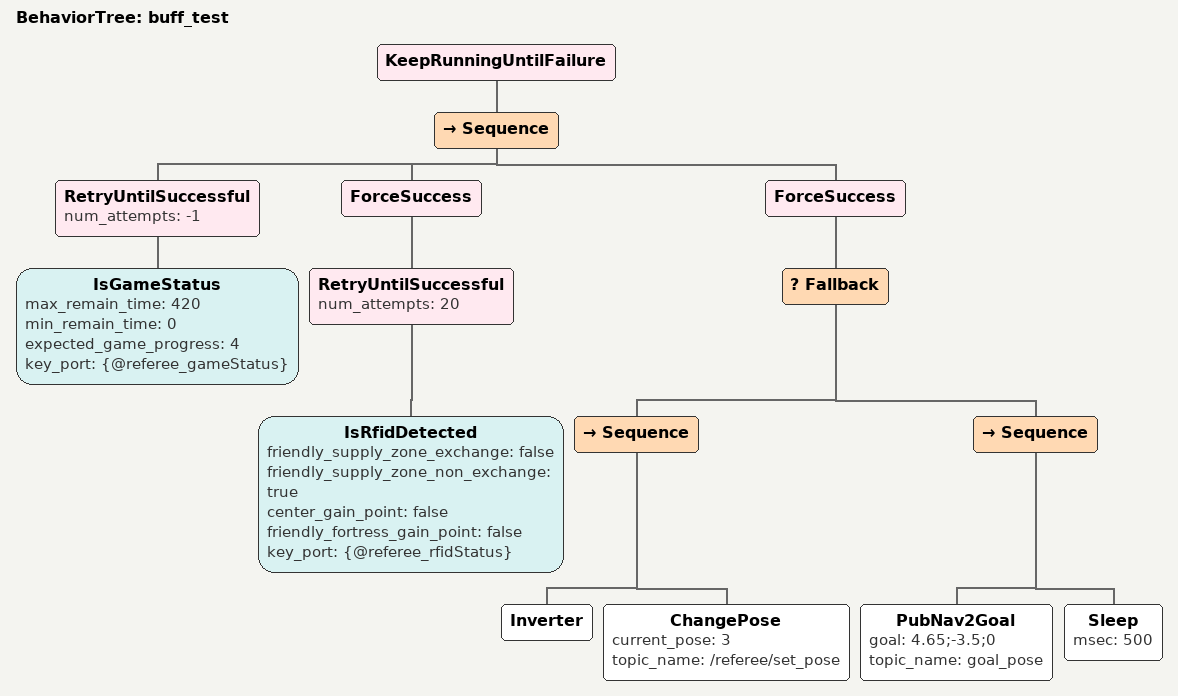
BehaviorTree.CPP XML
<?xml version="1.0" encoding="UTF-8"?>
<root BTCPP_format="4">
  <BehaviorTree ID="buff_test">
    <KeepRunningUntilFailure>
      <Sequence>
        <RetryUntilSuccessful num_attempts="-1">
          <IsGameStatus max_remain_time="420"
                        min_remain_time="0"
                        expected_game_progress="4"
                        key_port="{@referee_gameStatus}"/>
        </RetryUntilSuccessful>
        <ForceSuccess>
          <RetryUntilSuccessful num_attempts="20">
            <IsRfidDetected friendly_supply_zone_exchange="false"
                            friendly_supply_zone_non_exchange="true"
                            center_gain_point="false"
                            friendly_fortress_gain_point="false"
                            key_port="{@referee_rfidStatus}"/>
          </RetryUntilSuccessful>
        </ForceSuccess>
        <ForceSuccess>
          <Fallback>
            <Sequence>
              <Inverter>
                            hp_min="200"
                            key_port="{@referee_robotStatus}"/>
              </Inverter>
              <ChangePose current_pose="3"
                          topic_name="/referee/set_pose"/>
            </Sequence>
            <Sequence>
              <PubNav2Goal goal="4.65;-3.5;0"
                           topic_name="goal_pose"/>
              <Sleep msec="500"/>
            </Sequence>
          </Fallback>
        </ForceSuccess>
      </Sequence>
    </KeepRunningUntilFailure>
  </BehaviorTree>

</root>
